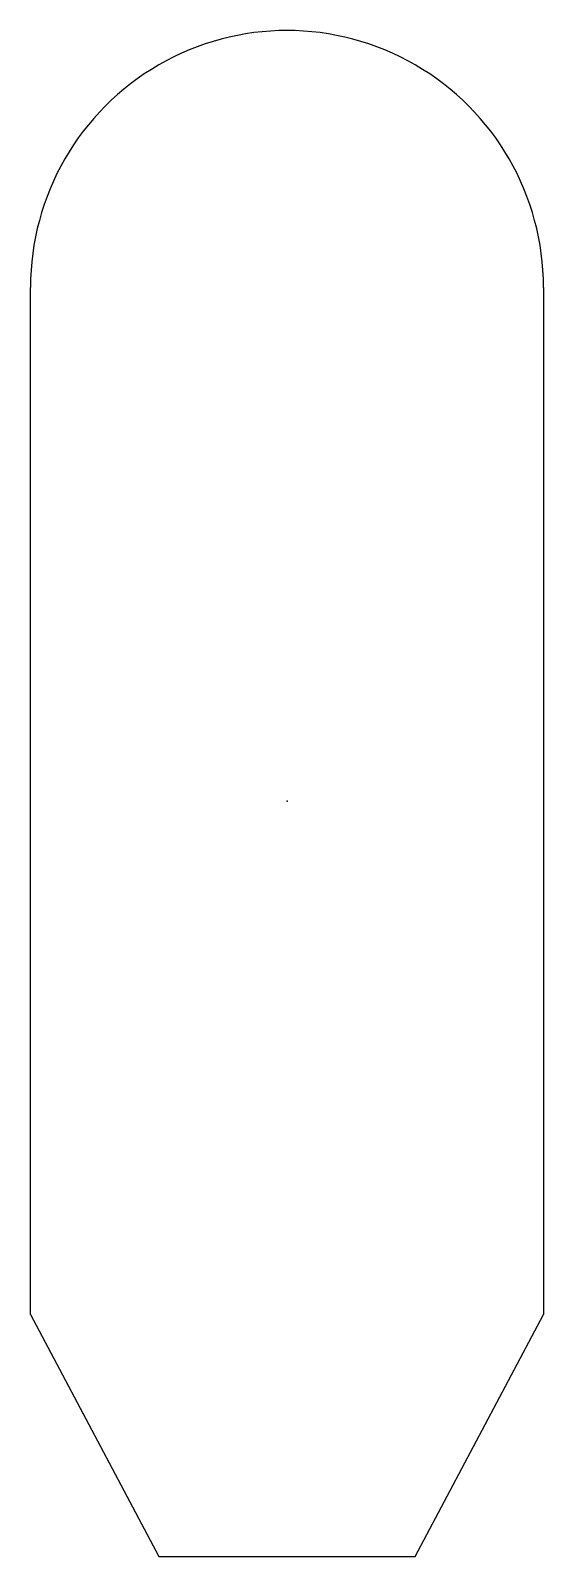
# Model space of a CAD drawing. Header units: millimetres. Extents: x -500 to 500, y -1471 to 1500.
import ezdxf

# ---------------------------------------------------------------- set-up
doc = ezdxf.new("R2010")
doc.units = ezdxf.units.MM
doc.header["$MEASUREMENT"] = 0
doc.layers.add('Shape3 v3_Sketch1', color=7, linetype='Continuous')

msp = doc.modelspace()

# ---------------------------------------------------------------- linework, layer by layer
at = {"layer": 'Shape3 v3_Sketch1'}
for p, q in [((-500, -1000), (-500, 1000)), ((500, 1000), (500, -1000)), ((-500, -1000), (-250, -1470.9)), ((250, -1470.9), (500, -1000)), ((-250, -1470.9), (250, -1470.9))]:
    msp.add_line(p, q, dxfattribs=at)
msp.add_arc((0, 1000.2), 500, 359.979, 180.021, dxfattribs=at)
msp.add_point((0, 0), dxfattribs=at)
msp.add_point((0, 0), dxfattribs=at)

doc.saveas('drawing.dxf')
